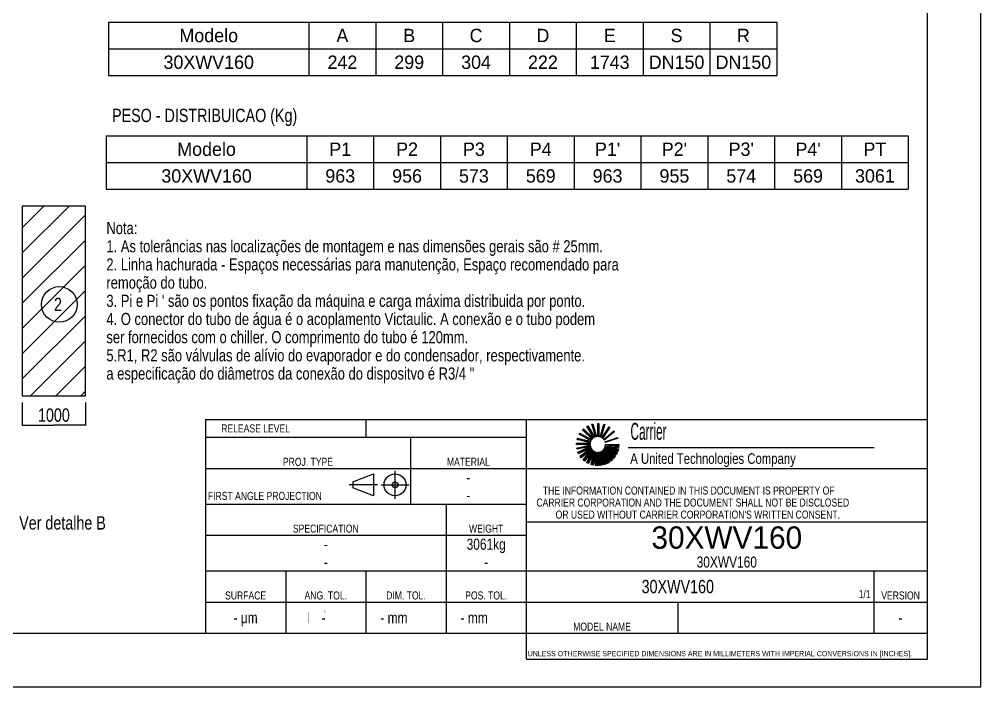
# Model space of a CAD drawing. Header units: millimetres. Extents: x 0 to 10500, y 0 to 7425.
# Drawn here: x 5105 to 10500, y 0 to 3746 of the extents above; entities that cross this region are included whole.
import ezdxf

# ---------------------------------------------------------------- set-up
doc = ezdxf.new("R2010")
doc.units = ezdxf.units.MM
doc.header["$LTSCALE"] = 577.5
doc.linetypes.add('CENTER', pattern=[0.6, 0.375, -0.075, 0.075, -0.075])
doc.layers.get('0').update_dxf_attribs({"linetype": 'CONTINUOUS'})
doc.layers.add('DEFAULT_1', color=7, linetype='CENTER')
doc.layers.add('NOTES3D', color=7, linetype='CONTINUOUS')
doc.styles.add('TEXTSTYLE_2', font='txt', dxfattribs={"width": 0.8})
doc.styles.add('TEXTSTYLE_3', font='txt')
doc.styles.add('TEXTSTYLE_4', font='txt', dxfattribs={"width": 0.521429})
doc.dimstyles.new('DIMSTYLE_1', dxfattribs={"dimtxt": 75, "dimasz": 3.5, "dimexe": 1.5, "dimexo": 1.5, "dimgap": 18.75, "dimtad": 1, "dimdec": 1, "dimtxsty": 'TEXTSTYLE_2', "dimblk": '_FILLED', "dimblk1": '_FILLED', "dimblk2": '_FILLED', "dimcen": 0.09, "dimadec": 1, "dimazin": 2, "dimtp": 0.1, "dimtm": 0.1, "dimtfac": 1, "dimtdec": 1, "dimtofl": 0, "dimtmove": 0, "dimatfit": 3, "dimldrblk": '_FILLED', "dimfxl": 1, "dimtolj": 1, "dimarcsym": 0})

# ---------------------------------------------------------------- blocks, each defined once
blk = doc.blocks.new('_FILLED')
at = {"color": 0, "linetype": 'ByBlock'}
blk.add_solid([(0, 0), (-1, 0.2), (-1, -0.2)], dxfattribs=at)
blk = doc.blocks.new('*D15')
at = {"color": 2, "linetype": 'Continuous', "transparency": 16777216}
for p, q in [((5122, 1595.6), (5122, 1487.3)), ((5476.8, 1595.6), (5476.8, 1487.3)), ((5122, 1487.3), (5122, 1467)), ((5122, 1468.5), (5299.4, 1468.5)), ((5476.8, 1468.5), (5299.4, 1468.5)), ((5476.8, 1487.3), (5476.8, 1467))]:
    blk.add_line(p, q, dxfattribs=at)
at = {"color": 2, "linetype": 'Continuous', "transparency": 16777216, "xscale": 3.5, "yscale": 3.5, "zscale": 3.5, "rotation": 180}
blk.add_blockref('_FILLED', (5122, 1468.5), dxfattribs=at)
at = {"color": 2, "linetype": 'Continuous', "transparency": 16777216, "xscale": 3.5, "yscale": 3.5, "zscale": 3.5}
blk.add_blockref('_FILLED', (5476.8, 1468.5), dxfattribs=at)
at = {"color": 2, "linetype": 'Continuous', "transparency": 16777216, "insert": (5299.4, 1562.3), "char_height": 75, "width": 240, "attachment_point": 2, "line_spacing_factor": 0.9, "style": 'TEXTSTYLE_2'}
blk.add_mtext('1000', dxfattribs=at)
blk = doc.blocks.new('*T30')
at = {"color": 2, "linetype": 'Continuous'}
for p, q in [((0, 0), (3750, 0)), ((0, 0), (0, -300)), ((1125, 0), (1125, -300)), ((1500, 0), (1500, -300)), ((1875, 0), (1875, -300)), ((2250, 0), (2250, -300)), ((2625, 0), (2625, -300)), ((3000, 0), (3000, -300)), ((3375, 0), (3375, -300)), ((3750, 0), (3750, -300)), ((0, -150), (3750, -150)), ((0, -300), (3750, -300))]:
    blk.add_line(p, q, dxfattribs=at)
at = {"color": 2, "linetype": 'Continuous', "char_height": 75, "attachment_point": 2, "line_spacing_factor": 0.9, "style": 'TEXTSTYLE_3'}
for s, insert, width in [('Modelo', (562.5, -37.5), 900), ('A', (1312.5, -37.5), 150), ('B', (1687.5, -37.5), 150), ('C', (2062.5, -37.5), 150), ('D', (2437.5, -37.5), 150), ('E', (2812.5, -37.5), 150), ('S', (3187.5, -37.5), 150), ('R', (3562.5, -37.5), 150), ('30XWV160', (562.5, -187.5), 1200), ('242', (1312.5, -187.5), 450), ('299', (1687.5, -187.5), 450), ('304', (2062.5, -187.5), 450), ('222', (2437.5, -187.5), 450), ('1743', (2812.5, -187.5), 600), ('DN150', (3187.5, -187.5), 750), ('DN150', (3562.5, -187.5), 750)]:
    blk.add_mtext(s, dxfattribs=dict(at, insert=insert, width=width))
blk = doc.blocks.new('*T31')
at = {"color": 2, "linetype": 'Continuous'}
for p, q in [((0, 0), (4500, 0)), ((0, 0), (0, -300)), ((1125, 0), (1125, -300)), ((1500, 0), (1500, -300)), ((1875, 0), (1875, -300)), ((2250, 0), (2250, -300)), ((2625, 0), (2625, -300)), ((3000, 0), (3000, -300)), ((3375, 0), (3375, -300)), ((3750, 0), (3750, -300)), ((4125, 0), (4125, -300)), ((4500, 0), (4500, -300)), ((0, -150), (4500, -150)), ((0, -300), (4500, -300))]:
    blk.add_line(p, q, dxfattribs=at)
at = {"color": 2, "linetype": 'Continuous', "char_height": 75, "attachment_point": 2, "line_spacing_factor": 0.9, "style": 'TEXTSTYLE_3'}
for s, insert, width in [('Modelo', (562.5, -37.5), 900), ('P1', (1312.5, -37.5), 300), ('P2', (1687.5, -37.5), 300), ('P3', (2062.5, -37.5), 300), ('P4', (2437.5, -37.5), 300), ("P1'", (2812.5, -37.5), 450), ("P2'", (3187.5, -37.5), 450), ("P3'", (3562.5, -37.5), 450), ("P4'", (3937.5, -37.5), 450), ('PT', (4312.5, -37.5), 300), ('30XWV160', (562.5, -187.5), 1200), ('963', (1312.5, -187.5), 450), ('956', (1687.5, -187.5), 450), ('573', (2062.5, -187.5), 450), ('569', (2437.5, -187.5), 450), ('963', (2812.5, -187.5), 450), ('955', (3187.5, -187.5), 450), ('574', (3562.5, -187.5), 450), ('569', (3937.5, -187.5), 450), ('3061', (4312.5, -187.5), 600)]:
    blk.add_mtext(s, dxfattribs=dict(at, insert=insert, width=width))

msp = doc.modelspace()

# ---------------------------------------------------------------- hatches: boundary and pattern name
at = {"linetype": 'Continuous'}
h = msp.add_hatch(dxfattribs=at)
h.set_pattern_fill('DXSEC_1', color=2, scale=100, angle=45, style=0, pattern_type=0)
h.set_pattern_definition([(45, (0, 0), (-70.7107, 70.7107), [])])
h.paths.add_polyline_path([(1037.39, 2628.27), (1366.23, 2628.27), (1366.23, 1840.77), (1037.39, 1840.77)])
h.paths.add_polyline_path([(1772.96, 1382.11), (4853.73, 1382.11), (4853.73, 1061.92), (1772.96, 1061.92)])
h.paths.add_polyline_path([(1777.29, 3108.55), (4860.22, 3108.55), (4860.22, 2740.77), (1777.29, 2740.77)])
h.paths.add_polyline_path([(2094.89, 6582.64), (4669.41, 6582.64), (4669.41, 6236.49), (2094.89, 6236.49)])
h.paths.add_polyline_path([(5476.81, 1633.07), (5476.81, 2697.5), (5122, 2697.5), (5122, 1633.07)])
for points in [[(8289.55, 1461.16), (8295.35, 1464.42), (8334.05, 1400.02)], [(8334.05, 1400.02), (8328.09, 1397.04), (8289.55, 1461.16)], [(8317.98, 1473.52), (8323.92, 1475.22), (8344.65, 1402.88)], [(8339.58, 1401.87), (8317.98, 1473.52), (8344.65, 1402.88)], [(8350.72, 1403.29), (8356.41, 1478.12), (8356.41, 1403.66)], [(8356.41, 1478.12), (8350.72, 1403.29), (8350.72, 1478.12)], [(8390.45, 1471.28), (8363.57, 1401.35), (8385.49, 1472.92)], [(8363.57, 1401.35), (8390.45, 1471.28), (8368.48, 1399.54)], [(8419.37, 1456.27), (8374.62, 1396.23), (8415.44, 1458.94)], [(8246.85, 1416.94), (8250.75, 1423.47), (8316.55, 1387)], [(8316.55, 1387), (8312.29, 1380.67), (8246.85, 1416.94)], [(8265.32, 1441.89), (8270.27, 1447.01), (8324.45, 1394.59)], [(8324.45, 1394.59), (8319.08, 1389.87), (8265.32, 1441.89)], [(8374.62, 1396.23), (8419.37, 1456.27), (8378.46, 1393.43)], [(8444.38, 1432.38), (8384.33, 1387.67), (8441.69, 1435.71)], [(8384.33, 1387.67), (8444.38, 1432.38), (8386.92, 1384.27)], [(8231.98, 1359.37), (8231.98, 1367.92), (8307.64, 1367.92)], [(8307.64, 1367.92), (8306.81, 1359.37), (8231.98, 1359.37)], [(8307.67, 1358.69), (8306.05, 1348.17), (8233.25, 1339.72)], [(8235.46, 1387.94), (8237.4, 1395.78), (8310.75, 1377.6)], [(8310.75, 1377.6), (8308.09, 1369.94), (8235.46, 1387.94)], [(8306.05, 1348.17), (8307.67, 1358.69), (8309.83, 1345.12)], [(8463.78, 1395.71), (8392.17, 1373.95), (8462.56, 1399.31)], [(8392.17, 1373.95), (8463.78, 1395.71), (8393.28, 1370.31)], [(8393.12, 1345.77), (8395.06, 1359.37), (8469.48, 1359.37)], [(8469.48, 1359.37), (8436.67, 1342.73), (8393.12, 1345.77)], [(8436.67, 1342.73), (8469.48, 1359.37), (8468.27, 1342.73)], [(8234.95, 1332.96), (8233.25, 1339.72), (8306.05, 1348.17)], [(8309.83, 1345.12), (8239.95, 1316.58), (8306.05, 1348.17)], [(8309.21, 1338.77), (8239.95, 1316.58), (8309.83, 1345.12)], [(8239.95, 1316.58), (8309.21, 1338.77), (8243.72, 1307.86)], [(8316.1, 1332.89), (8251.97, 1293.41), (8309.21, 1338.77)], [(8316.1, 1332.89), (8314.45, 1330.19), (8251.97, 1293.41)], [(8251.97, 1293.41), (8314.45, 1330.19), (8257.86, 1285.35)], [(8320.08, 1320.52), (8268.84, 1273.36), (8314.45, 1330.19)], [(8268.84, 1273.36), (8320.08, 1320.52), (8276.72, 1266.49)], [(8328.96, 1313.78), (8289.59, 1257.56), (8320.08, 1320.52)], [(8289.59, 1257.56), (8328.96, 1313.78), (8299.22, 1252.37)], [(8309.21, 1338.77), (8309.83, 1345.12), (8316.1, 1332.89)], [(8338.83, 1305.87), (8313.36, 1246.65), (8328.96, 1313.78)], [(8313.36, 1246.65), (8338.83, 1305.87), (8324.36, 1243.58)], [(8326.11, 1323.26), (8320.07, 1320.52), (8314.16, 1330.35)], [(8314.45, 1330.19), (8316.1, 1332.89), (8325.85, 1323.22)], [(8320.08, 1320.52), (8325.85, 1323.22), (8338.13, 1317.05)], [(8338.13, 1317.05), (8328.96, 1313.78), (8320.08, 1320.52)], [(8351.71, 1314.99), (8413.48, 1317.42), (8328.96, 1313.78)], [(8413.48, 1317.42), (8402.38, 1307.7), (8328.96, 1313.78)], [(8328.96, 1313.78), (8338.13, 1317.05), (8351.71, 1314.99)], [(8338.83, 1305.87), (8328.96, 1313.78), (8402.38, 1307.7)], [(8402.38, 1307.7), (8389.96, 1300.63), (8338.83, 1305.87)], [(8350.72, 1293.61), (8338.83, 1305.87), (8389.96, 1300.63)], [(8350.72, 1293.61), (8338.83, 1241.22), (8338.83, 1305.87)], [(8389.96, 1300.63), (8376.89, 1296.25), (8350.72, 1293.61)], [(8363.63, 1294.74), (8350.72, 1293.61), (8376.89, 1296.25)], [(8365.26, 1317.26), (8413.48, 1317.42), (8351.71, 1314.99)], [(8376.89, 1296.25), (8396.16, 1249.65), (8363.63, 1294.74)], [(8365.26, 1317.26), (8377.44, 1323.62), (8413.48, 1317.42)], [(8376.89, 1296.25), (8389.96, 1300.63), (8416.69, 1260.62)], [(8416.69, 1260.62), (8405.21, 1253.85), (8376.89, 1296.25)], [(8377.44, 1323.62), (8387.04, 1333.45), (8427.21, 1327.67)], [(8427.21, 1327.67), (8413.48, 1317.42), (8377.44, 1323.62)], [(8387.04, 1333.45), (8393.12, 1345.77), (8436.67, 1342.73)], [(8436.67, 1342.73), (8467.19, 1336.19), (8387.04, 1333.45)], [(8427.21, 1327.67), (8387.04, 1333.45), (8467.19, 1336.19)], [(8389.96, 1300.63), (8402.38, 1307.7), (8434.69, 1275.39)], [(8434.69, 1275.39), (8424.38, 1266.21), (8389.96, 1300.63)], [(8402.38, 1307.7), (8413.48, 1317.42), (8449.46, 1293.38)], [(8449.46, 1293.38), (8440.82, 1282.01), (8402.38, 1307.7)], [(8413.48, 1317.42), (8427.21, 1327.67), (8460.43, 1313.91)], [(8460.43, 1313.91), (8453.95, 1300.66), (8413.48, 1317.42)], [(8467.19, 1336.19), (8462.96, 1320.56), (8427.21, 1327.67)], [(8338.83, 1241.22), (8350.72, 1293.61), (8350.72, 1240.62)], [(8363.63, 1294.74), (8373.88, 1242.89), (8350.72, 1293.61)], [(8361.64, 1241.12), (8350.72, 1293.61), (8373.88, 1242.89)], [(8396.16, 1249.65), (8384.04, 1245.38), (8363.63, 1294.74)]]:
    msp.add_hatch(color=2, dxfattribs=at).paths.add_polyline_path(points)

# ---------------------------------------------------------------- linework, layer by layer
at = {"color": 7, "linetype": 'Continuous'}
for p, q in [((10500, 0), (10500, 7425)), ((10500, 0), (10500, 7425)), ((5476.81, 2697.5), (5122, 2697.5)), ((5122, 2697.5), (5122, 1633.07)), ((5476.81, 1633.07), (5476.81, 2697.5)), ((5122, 1633.07), (5476.81, 1633.07)), ((0, 0), (10500, 0)), ((0, 0), (10500, 0))]:
    msp.add_line(p, q, dxfattribs=at)
at = {"color": 2, "linetype": 'Continuous'}
for p, q in [((5476.81, 2697.5), (5122, 2697.5)), ((5122, 2697.5), (5122, 1633.07)), ((5476.81, 1633.07), (5476.81, 2697.5)), ((5122, 1633.07), (5476.81, 1633.07)), ((6150, 1500), (10200, 1500)), ((6150, 1500), (6150, 300)), ((7050, 1500), (7050, 1400)), ((7950, 1500), (7950, 300)), ((8289.55, 1461.16), (8295.35, 1464.42)), ((8289.55, 1461.16), (8295.35, 1464.42)), ((8334.05, 1400.02), (8289.55, 1461.16)), ((8334.05, 1400.02), (8289.55, 1461.16)), ((8289.55, 1461.16), (8334.05, 1400.02)), ((8328.09, 1397.04), (8289.55, 1461.16)), ((8328.09, 1397.04), (8289.55, 1461.16)), ((8295.35, 1464.42), (8334.05, 1400.02)), ((8295.35, 1464.42), (8334.05, 1400.02)), ((8317.98, 1473.52), (8323.92, 1475.22)), ((8317.98, 1473.52), (8323.92, 1475.22)), ((8317.98, 1473.52), (8344.65, 1402.88)), ((8339.58, 1401.87), (8317.98, 1473.52)), ((8344.65, 1402.88), (8317.98, 1473.52)), ((8344.65, 1402.88), (8317.98, 1473.52)), ((8339.58, 1401.87), (8317.98, 1473.52)), ((8323.92, 1475.22), (8344.65, 1402.88)), ((8323.92, 1475.22), (8344.65, 1402.88)), ((8350.72, 1403.29), (8356.41, 1478.12)), ((8350.72, 1478.12), (8356.41, 1478.12)), ((8350.72, 1478.12), (8356.41, 1478.12)), ((8350.72, 1403.29), (8350.72, 1478.12)), ((8356.41, 1478.12), (8350.72, 1403.29)), ((8350.72, 1403.29), (8350.72, 1478.12)), ((8356.41, 1478.12), (8350.72, 1403.29)), ((8356.41, 1478.12), (8356.41, 1403.66)), ((8356.41, 1478.12), (8356.41, 1403.66)), ((8363.57, 1401.35), (8385.49, 1472.92)), ((8363.57, 1401.35), (8385.49, 1472.92)), ((8390.45, 1471.28), (8363.57, 1401.35)), ((8363.57, 1401.35), (8390.45, 1471.28)), ((8390.45, 1471.28), (8363.57, 1401.35)), ((8390.45, 1471.28), (8368.48, 1399.54)), ((8390.45, 1471.28), (8368.48, 1399.54)), ((8374.62, 1396.23), (8415.44, 1458.94)), ((8374.62, 1396.23), (8415.44, 1458.94)), ((8385.49, 1472.92), (8390.45, 1471.28)), ((8385.49, 1472.92), (8390.45, 1471.28)), ((8415.44, 1458.94), (8419.37, 1456.27)), ((8415.44, 1458.94), (8419.37, 1456.27)), ((8246.85, 1416.94), (8250.75, 1423.47)), ((8246.85, 1416.94), (8250.75, 1423.47)), ((8316.55, 1387), (8246.85, 1416.94)), ((8316.55, 1387), (8246.85, 1416.94)), ((8246.85, 1416.94), (8316.55, 1387)), ((8312.29, 1380.67), (8246.85, 1416.94)), ((8312.29, 1380.67), (8246.85, 1416.94)), ((8250.75, 1423.47), (8316.55, 1387)), ((8250.75, 1423.47), (8316.55, 1387)), ((8265.32, 1441.89), (8270.27, 1447.01)), ((8265.32, 1441.89), (8270.27, 1447.01)), ((8324.45, 1394.59), (8265.32, 1441.89)), ((8324.45, 1394.59), (8265.32, 1441.89)), ((8265.32, 1441.89), (8324.45, 1394.59)), ((8319.08, 1389.87), (8265.32, 1441.89)), ((8319.08, 1389.87), (8265.32, 1441.89)), ((8270.27, 1447.01), (8324.45, 1394.59)), ((8270.27, 1447.01), (8324.45, 1394.59)), ((8344.65, 1402.88), (8339.58, 1401.87)), ((8344.65, 1402.88), (8339.58, 1401.87)), ((8356.41, 1403.66), (8350.72, 1403.29)), ((8356.41, 1403.66), (8350.72, 1403.29)), ((8419.37, 1456.27), (8374.62, 1396.23)), ((8374.62, 1396.23), (8419.37, 1456.27)), ((8419.37, 1456.27), (8374.62, 1396.23)), ((8419.37, 1456.27), (8378.46, 1393.43)), ((8419.37, 1456.27), (8378.46, 1393.43)), ((8384.33, 1387.67), (8441.69, 1435.71)), ((8384.33, 1387.67), (8441.69, 1435.71)), ((8444.38, 1432.38), (8384.33, 1387.67)), ((8384.33, 1387.67), (8444.38, 1432.38)), ((8444.38, 1432.38), (8384.33, 1387.67)), ((8444.38, 1432.38), (8386.92, 1384.27)), ((8444.38, 1432.38), (8386.92, 1384.27)), ((8441.69, 1435.71), (8444.38, 1432.38)), ((8441.69, 1435.71), (8444.38, 1432.38)), ((6150, 1400), (7950, 1400)), ((7300, 1400), (7300, 1025)), ((8307.64, 1367.92), (8231.98, 1359.37)), ((8307.64, 1367.92), (8231.98, 1359.37)), ((8231.98, 1367.92), (8307.64, 1367.92)), ((8231.98, 1359.37), (8231.98, 1367.92)), ((8231.98, 1359.37), (8307.64, 1367.92)), ((8231.98, 1367.92), (8307.64, 1367.92)), ((8231.98, 1359.37), (8231.98, 1367.92)), ((8306.81, 1359.37), (8231.98, 1359.37)), ((8306.81, 1359.37), (8231.98, 1359.37)), ((8233.25, 1339.72), (8307.67, 1358.69)), ((8233.25, 1339.72), (8307.67, 1358.69)), ((8235.46, 1387.94), (8237.4, 1395.78)), ((8235.46, 1387.94), (8237.4, 1395.78)), ((8310.75, 1377.6), (8235.46, 1387.94)), ((8310.75, 1377.6), (8235.46, 1387.94)), ((8235.46, 1387.94), (8310.75, 1377.6)), ((8308.09, 1369.94), (8235.46, 1387.94)), ((8308.09, 1369.94), (8235.46, 1387.94)), ((8237.4, 1395.78), (8310.75, 1377.6)), ((8237.4, 1395.78), (8310.75, 1377.6)), ((8307.67, 1358.69), (8306.05, 1348.17)), ((8306.05, 1348.17), (8307.67, 1358.69)), ((8307.67, 1358.69), (8306.05, 1348.17)), ((8307.64, 1367.92), (8306.81, 1359.37)), ((8307.64, 1367.92), (8306.81, 1359.37)), ((8307.67, 1358.69), (8309.83, 1345.12)), ((8307.67, 1358.69), (8309.83, 1345.12)), ((8310.75, 1377.6), (8308.09, 1369.94)), ((8310.75, 1377.6), (8308.09, 1369.94)), ((8316.55, 1387), (8312.29, 1380.67)), ((8316.55, 1387), (8312.29, 1380.67)), ((8324.45, 1394.59), (8319.08, 1389.87)), ((8324.45, 1394.59), (8319.08, 1389.87)), ((8334.05, 1400.02), (8328.09, 1397.04)), ((8334.05, 1400.02), (8328.09, 1397.04)), ((8368.48, 1399.54), (8363.57, 1401.35)), ((8368.48, 1399.54), (8363.57, 1401.35)), ((8378.46, 1393.43), (8374.62, 1396.23)), ((8378.46, 1393.43), (8374.62, 1396.23)), ((8386.92, 1384.27), (8384.33, 1387.67)), ((8386.92, 1384.27), (8384.33, 1387.67)), ((8392.17, 1373.95), (8462.56, 1399.31)), ((8392.17, 1373.95), (8462.56, 1399.31)), ((8463.78, 1395.71), (8392.17, 1373.95)), ((8392.17, 1373.95), (8463.78, 1395.71)), ((8463.78, 1395.71), (8392.17, 1373.95)), ((8393.28, 1370.31), (8392.17, 1373.95)), ((8393.28, 1370.31), (8392.17, 1373.95)), ((8469.48, 1359.37), (8393.12, 1345.77)), ((8469.48, 1359.37), (8393.12, 1345.77)), ((8393.12, 1345.77), (8395.06, 1359.37)), ((8393.12, 1345.77), (8469.48, 1359.37)), ((8393.12, 1345.77), (8395.06, 1359.37)), ((8463.78, 1395.71), (8393.28, 1370.31)), ((8463.78, 1395.71), (8393.28, 1370.31)), ((8395.06, 1359.37), (8469.48, 1359.37)), ((8395.06, 1359.37), (8469.48, 1359.37)), ((8395.09, 1359.37), (8469.48, 1359.37)), ((8469.48, 1359.37), (8436.67, 1342.73)), ((8436.67, 1342.73), (8469.48, 1359.37)), ((8469.48, 1359.37), (8436.67, 1342.73)), ((8462.56, 1399.31), (8463.78, 1395.71)), ((8462.56, 1399.31), (8463.78, 1395.71)), ((8469.48, 1359.37), (8468.27, 1342.73)), ((8469.48, 1359.37), (8468.27, 1342.73)), ((8306.05, 1348.17), (8233.25, 1339.72)), ((8233.25, 1339.72), (8306.05, 1348.17)), ((8306.05, 1348.17), (8233.25, 1339.72)), ((8234.95, 1332.96), (8233.25, 1339.72)), ((8234.95, 1332.96), (8233.25, 1339.72)), ((8306.05, 1348.17), (8234.95, 1332.96)), ((8306.05, 1348.17), (8234.95, 1332.96)), ((8239.95, 1316.58), (8306.05, 1348.17)), ((8239.95, 1316.58), (8306.05, 1348.17)), ((8309.83, 1345.12), (8239.95, 1316.58)), ((8239.95, 1316.58), (8309.83, 1345.12)), ((8309.83, 1345.12), (8239.95, 1316.58)), ((8239.95, 1316.58), (8309.21, 1338.77)), ((8309.21, 1338.77), (8239.95, 1316.58)), ((8309.21, 1338.77), (8239.95, 1316.58)), ((8243.72, 1307.86), (8239.95, 1316.58)), ((8243.72, 1307.86), (8239.95, 1316.58)), ((8309.21, 1338.77), (8243.72, 1307.86)), ((8309.21, 1338.77), (8243.72, 1307.86)), ((8251.97, 1293.41), (8309.21, 1338.77)), ((8251.97, 1293.41), (8309.21, 1338.77)), ((8316.1, 1332.89), (8251.97, 1293.41)), ((8316.1, 1332.89), (8251.97, 1293.41)), ((8251.97, 1293.41), (8316.1, 1332.89)), ((8251.97, 1293.41), (8314.45, 1330.19)), ((8314.45, 1330.19), (8251.97, 1293.41)), ((8314.45, 1330.19), (8251.97, 1293.41)), ((8314.45, 1330.19), (8257.86, 1285.35)), ((8314.45, 1330.19), (8257.86, 1285.35)), ((8268.84, 1273.36), (8314.45, 1330.19)), ((8268.84, 1273.36), (8314.45, 1330.19)), ((8268.84, 1273.36), (8320.08, 1320.52)), ((8320.08, 1320.52), (8268.84, 1273.36)), ((8320.08, 1320.52), (8268.84, 1273.36)), ((8320.08, 1320.52), (8276.72, 1266.49)), ((8320.08, 1320.52), (8276.72, 1266.49)), ((8289.59, 1257.56), (8320.08, 1320.52)), ((8289.59, 1257.56), (8320.08, 1320.52)), ((8289.59, 1257.56), (8328.96, 1313.78)), ((8328.96, 1313.78), (8289.59, 1257.56)), ((8328.96, 1313.78), (8289.59, 1257.56)), ((8328.96, 1313.78), (8299.22, 1252.37)), ((8328.96, 1313.78), (8299.22, 1252.37)), ((8309.83, 1345.12), (8306.05, 1348.17)), ((8309.83, 1345.12), (8306.05, 1348.17)), ((8306.05, 1348.17), (8309.83, 1345.12)), ((8309.21, 1338.77), (8309.83, 1345.12)), ((8309.83, 1345.12), (8309.21, 1338.77)), ((8309.83, 1345.12), (8309.21, 1338.77)), ((8316.1, 1332.89), (8309.21, 1338.77)), ((8316.1, 1332.89), (8309.21, 1338.77)), ((8309.21, 1338.77), (8316.1, 1332.89)), ((8309.83, 1345.12), (8316.1, 1332.89)), ((8309.83, 1345.12), (8316.1, 1332.89)), ((8313.36, 1246.65), (8328.96, 1313.78)), ((8313.36, 1246.65), (8328.96, 1313.78)), ((8313.36, 1246.65), (8338.83, 1305.87)), ((8338.83, 1305.87), (8313.36, 1246.65)), ((8338.83, 1305.87), (8313.36, 1246.65)), ((8314.16, 1330.35), (8326.11, 1323.26)), ((8320.07, 1320.52), (8314.16, 1330.35)), ((8314.45, 1330.19), (8316.1, 1332.89)), ((8316.1, 1332.89), (8314.45, 1330.19)), ((8316.1, 1332.89), (8314.45, 1330.19)), ((8325.85, 1323.22), (8314.45, 1330.19)), ((8325.85, 1323.22), (8314.45, 1330.19)), ((8320.08, 1320.52), (8314.45, 1330.19)), ((8314.45, 1330.19), (8320.08, 1320.52)), ((8316.1, 1332.89), (8325.85, 1323.22)), ((8316.1, 1332.89), (8325.85, 1323.22)), ((8326.11, 1323.26), (8320.07, 1320.52)), ((8320.08, 1320.52), (8325.85, 1323.22)), ((8325.85, 1323.22), (8320.08, 1320.52)), ((8338.13, 1317.05), (8320.08, 1320.52)), ((8338.13, 1317.05), (8320.08, 1320.52)), ((8320.08, 1320.52), (8338.13, 1317.05)), ((8328.96, 1313.78), (8320.08, 1320.52)), ((8328.96, 1313.78), (8320.08, 1320.52)), ((8320.08, 1320.52), (8328.96, 1313.78)), ((8338.83, 1305.87), (8324.36, 1243.58)), ((8338.83, 1305.87), (8324.36, 1243.58)), ((8325.85, 1323.22), (8338.13, 1317.05)), ((8325.85, 1323.22), (8338.13, 1317.05)), ((8413.48, 1317.42), (8328.96, 1313.78)), ((8413.48, 1317.42), (8328.96, 1313.78)), ((8328.96, 1313.78), (8413.48, 1317.42)), ((8328.96, 1313.78), (8338.13, 1317.05)), ((8338.13, 1317.05), (8328.96, 1313.78)), ((8338.13, 1317.05), (8328.96, 1313.78)), ((8351.71, 1314.99), (8328.96, 1313.78)), ((8351.71, 1314.99), (8328.96, 1313.78)), ((8328.96, 1313.78), (8351.71, 1314.99)), ((8402.38, 1307.7), (8328.96, 1313.78)), ((8328.96, 1313.78), (8402.38, 1307.7)), ((8338.83, 1305.87), (8328.96, 1313.78)), ((8402.38, 1307.7), (8328.96, 1313.78)), ((8338.83, 1305.87), (8328.96, 1313.78)), ((8328.96, 1313.78), (8338.83, 1305.87)), ((8338.13, 1317.05), (8351.71, 1314.99)), ((8338.13, 1317.05), (8351.71, 1314.99)), ((8402.38, 1307.7), (8338.83, 1305.87)), ((8402.38, 1307.7), (8338.83, 1305.87)), ((8338.83, 1305.87), (8402.38, 1307.7)), ((8338.83, 1305.87), (8389.96, 1300.63)), ((8350.72, 1293.61), (8338.83, 1305.87)), ((8389.96, 1300.63), (8338.83, 1305.87)), ((8389.96, 1300.63), (8338.83, 1305.87)), ((8350.72, 1293.61), (8338.83, 1305.87)), ((8338.83, 1305.87), (8350.72, 1293.61)), ((8338.83, 1241.22), (8338.83, 1305.87)), ((8338.83, 1241.22), (8338.83, 1305.87)), ((8389.96, 1300.63), (8350.72, 1293.61)), ((8389.96, 1300.63), (8350.72, 1293.61)), ((8350.72, 1293.61), (8389.96, 1300.63)), ((8376.89, 1296.25), (8350.72, 1293.61)), ((8350.72, 1293.61), (8376.89, 1296.25)), ((8376.89, 1296.25), (8350.72, 1293.61)), ((8413.48, 1317.42), (8351.71, 1314.99)), ((8351.71, 1314.99), (8413.48, 1317.42)), ((8413.48, 1317.42), (8351.71, 1314.99)), ((8351.71, 1314.99), (8365.26, 1317.26)), ((8351.71, 1314.99), (8365.26, 1317.26)), ((8376.89, 1296.25), (8363.63, 1294.74)), ((8376.89, 1296.25), (8363.63, 1294.74)), ((8363.63, 1294.74), (8376.89, 1296.25)), ((8365.26, 1317.26), (8377.44, 1323.62)), ((8365.26, 1317.26), (8377.44, 1323.62)), ((8365.26, 1317.26), (8413.48, 1317.42)), ((8413.48, 1317.42), (8365.26, 1317.26)), ((8413.48, 1317.42), (8365.26, 1317.26)), ((8389.96, 1300.63), (8376.89, 1296.25)), ((8376.89, 1296.25), (8389.96, 1300.63)), ((8389.96, 1300.63), (8376.89, 1296.25)), ((8376.89, 1296.25), (8396.16, 1249.65)), ((8416.69, 1260.62), (8376.89, 1296.25)), ((8416.69, 1260.62), (8376.89, 1296.25)), ((8376.89, 1296.25), (8416.69, 1260.62)), ((8405.21, 1253.85), (8376.89, 1296.25)), ((8405.21, 1253.85), (8376.89, 1296.25)), ((8376.89, 1296.25), (8396.16, 1249.65)), ((8377.44, 1323.62), (8387.04, 1333.45)), ((8377.44, 1323.62), (8387.04, 1333.45)), ((8427.21, 1327.67), (8377.44, 1323.62)), ((8427.21, 1327.67), (8377.44, 1323.62)), ((8377.44, 1323.62), (8427.21, 1327.67)), ((8413.48, 1317.42), (8377.44, 1323.62)), ((8377.44, 1323.62), (8413.48, 1317.42)), ((8413.48, 1317.42), (8377.44, 1323.62)), ((8387.04, 1333.45), (8393.12, 1345.77)), ((8387.04, 1333.45), (8393.12, 1345.77)), ((8436.67, 1342.73), (8387.04, 1333.45)), ((8436.67, 1342.73), (8387.04, 1333.45)), ((8387.04, 1333.45), (8436.67, 1342.73)), ((8387.04, 1333.45), (8467.19, 1336.19)), ((8467.19, 1336.19), (8387.04, 1333.45)), ((8467.19, 1336.19), (8387.04, 1333.45)), ((8427.21, 1327.67), (8387.04, 1333.45)), ((8387.04, 1333.45), (8427.21, 1327.67)), ((8427.21, 1327.67), (8387.04, 1333.45)), ((8402.38, 1307.7), (8389.96, 1300.63)), ((8389.96, 1300.63), (8402.38, 1307.7)), ((8402.38, 1307.7), (8389.96, 1300.63)), ((8434.69, 1275.39), (8389.96, 1300.63)), ((8434.69, 1275.39), (8389.96, 1300.63)), ((8389.96, 1300.63), (8434.69, 1275.39)), ((8424.38, 1266.21), (8389.96, 1300.63)), ((8389.96, 1300.63), (8416.69, 1260.62)), ((8424.38, 1266.21), (8389.96, 1300.63)), ((8389.96, 1300.63), (8416.69, 1260.62)), ((8393.12, 1345.77), (8436.67, 1342.73)), ((8436.67, 1342.73), (8393.12, 1345.77)), ((8436.67, 1342.73), (8393.12, 1345.77)), ((8413.48, 1317.42), (8402.38, 1307.7)), ((8402.38, 1307.7), (8413.48, 1317.42)), ((8413.48, 1317.42), (8402.38, 1307.7)), ((8449.46, 1293.38), (8402.38, 1307.7)), ((8449.46, 1293.38), (8402.38, 1307.7)), ((8402.38, 1307.7), (8449.46, 1293.38)), ((8440.82, 1282.01), (8402.38, 1307.7)), ((8402.38, 1307.7), (8434.69, 1275.39)), ((8440.82, 1282.01), (8402.38, 1307.7)), ((8402.38, 1307.7), (8434.69, 1275.39)), ((8427.21, 1327.67), (8413.48, 1317.42)), ((8413.48, 1317.42), (8427.21, 1327.67)), ((8427.21, 1327.67), (8413.48, 1317.42)), ((8460.43, 1313.91), (8413.48, 1317.42)), ((8460.43, 1313.91), (8413.48, 1317.42)), ((8413.48, 1317.42), (8460.43, 1313.91)), ((8453.95, 1300.66), (8413.48, 1317.42)), ((8413.48, 1317.42), (8449.46, 1293.38)), ((8453.95, 1300.66), (8413.48, 1317.42)), ((8413.48, 1317.42), (8449.46, 1293.38)), ((8467.19, 1336.19), (8427.21, 1327.67)), ((8467.19, 1336.19), (8427.21, 1327.67)), ((8427.21, 1327.67), (8467.19, 1336.19)), ((8462.96, 1320.56), (8427.21, 1327.67)), ((8427.21, 1327.67), (8460.43, 1313.91)), ((8462.96, 1320.56), (8427.21, 1327.67)), ((8427.21, 1327.67), (8460.43, 1313.91)), ((8436.67, 1342.73), (8467.19, 1336.19)), ((8468.27, 1342.73), (8436.67, 1342.73)), ((8468.27, 1342.73), (8436.67, 1342.73)), ((8436.67, 1342.73), (8467.19, 1336.19)), ((8460.43, 1313.91), (8453.95, 1300.66)), ((8460.43, 1313.91), (8453.95, 1300.66)), ((8467.19, 1336.19), (8462.96, 1320.56)), ((8467.19, 1336.19), (8462.96, 1320.56)), ((8521.57, 1343.19), (9901.56, 1343.19)), ((8257.86, 1285.35), (8251.97, 1293.41)), ((8257.86, 1285.35), (8251.97, 1293.41)), ((8276.72, 1266.49), (8268.84, 1273.36)), ((8276.72, 1266.49), (8268.84, 1273.36)), ((8299.22, 1252.37), (8289.59, 1257.56)), ((8299.22, 1252.37), (8289.59, 1257.56)), ((8324.36, 1243.58), (8313.36, 1246.65)), ((8324.36, 1243.58), (8313.36, 1246.65)), ((8338.83, 1241.22), (8350.72, 1293.61)), ((8350.72, 1293.61), (8338.83, 1241.22)), ((8350.72, 1293.61), (8338.83, 1241.22)), ((8350.72, 1240.62), (8338.83, 1241.22)), ((8350.72, 1240.62), (8338.83, 1241.22)), ((8363.63, 1294.74), (8350.72, 1293.61)), ((8363.63, 1294.74), (8350.72, 1293.61)), ((8350.72, 1293.61), (8363.63, 1294.74)), ((8350.72, 1293.61), (8373.88, 1242.89)), ((8361.64, 1241.12), (8350.72, 1293.61)), ((8373.88, 1242.89), (8350.72, 1293.61)), ((8350.72, 1293.61), (8350.72, 1240.62)), ((8373.88, 1242.89), (8350.72, 1293.61)), ((8361.64, 1241.12), (8350.72, 1293.61)), ((8350.72, 1293.61), (8350.72, 1240.62)), ((8373.88, 1242.89), (8361.64, 1241.12)), ((8373.88, 1242.89), (8361.64, 1241.12)), ((8396.16, 1249.65), (8363.63, 1294.74)), ((8363.63, 1294.74), (8373.88, 1242.89)), ((8396.16, 1249.65), (8363.63, 1294.74)), ((8363.63, 1294.74), (8396.16, 1249.65)), ((8384.04, 1245.38), (8363.63, 1294.74)), ((8384.04, 1245.38), (8363.63, 1294.74)), ((8363.63, 1294.74), (8373.88, 1242.89)), ((8396.16, 1249.65), (8384.04, 1245.38)), ((8396.16, 1249.65), (8384.04, 1245.38)), ((8416.69, 1260.62), (8405.21, 1253.85)), ((8416.69, 1260.62), (8405.21, 1253.85)), ((8434.69, 1275.39), (8424.38, 1266.21)), ((8434.69, 1275.39), (8424.38, 1266.21)), ((8449.46, 1293.38), (8440.82, 1282.01)), ((8449.46, 1293.38), (8440.82, 1282.01)), ((6150, 1225), (10200, 1225)), ((6977.15, 1149.6), (7093.51, 1194.92)), ((7093.51, 1194.92), (7093.51, 1071.8)), ((6977.15, 1149.6), (6977.15, 1117.12)), ((7093.51, 1071.8), (6977.15, 1117.12)), ((6150, 1025), (7950, 1025)), ((7500, 1025), (7500, 300)), ((7950, 925), (10200, 925)), ((6150, 850), (7950, 850)), ((6150, 650), (10200, 650)), ((6600, 650), (6600, 300)), ((7050, 650), (7050, 300)), ((9900, 650), (9900, 300)), ((6150, 475), (10200, 475)), ((8800, 475), (8800, 300))]:
    msp.add_line(p, q, dxfattribs=at)
at = {"color": 7, "linetype": 'Continuous', "const_width": 7.5}
for points in [[(10200, 7125), (10200, 154.19)], [(300, 300), (10200, 300)], [(7950, 154.19), (7950, 300)], [(10200, 154.19), (7950, 154.19)]]:
    msp.add_lwpolyline(points, dxfattribs=at)
at = {"color": 2, "linetype": 'Continuous', "const_width": 0.35}
for points in [[(6819.79, 429.17), (6819.79, 418.75), (6825, 413.54), (6835.42, 413.54), (6840.63, 418.75), (6840.63, 429.17), (6835.42, 434.38), (6825, 434.38), (6819.79, 429.17)], [(6696.87, 387.5), (6759.38, 387.5)], [(6728.12, 418.75), (6728.12, 356.25)], [(7038.54, 387.5), (7101.04, 387.5)], [(7069.79, 418.75), (7069.79, 356.25)], [(7488.54, 387.5), (7551.04, 387.5)], [(7519.79, 418.75), (7519.79, 356.25)], [(6696.87, 356.25), (6759.38, 356.25)], [(7038.54, 356.25), (7101.04, 356.25)], [(7488.54, 356.25), (7551.04, 356.25)]]:
    msp.add_lwpolyline(points, dxfattribs=at)
at = {"color": 2, "linetype": 'Continuous'}
for radius in [61.65, 16.44]:
    msp.add_circle((7213.87, 1133.36), radius, dxfattribs=at)
msp.add_arc((8351.37, 1358.69), 43.7, 180, 0.89152, dxfattribs=at)
at = {"layer": 'DEFAULT_1', "color": 2, "linetype": 'CENTER'}
for p, q in [((7213.87, 1054.89), (7213.87, 1211.83)), ((7114.9, 1133.36), (6956.26, 1133.36)), ((7135.4, 1133.36), (7292.33, 1133.36))]:
    msp.add_line(p, q, dxfattribs=at)
at = {"layer": 'NOTES3D', "color": 2, "linetype": 'Continuous'}
msp.add_circle((5330.1, 2145.84), 100, dxfattribs=at)

# ---------------------------------------------------------------- block references
for name, p in [('*T30', (5605.72, 3730.21)), ('*T31', (5593.56, 3091.94))]:
    msp.add_blockref(name, p)

# ---------------------------------------------------------------- texts
at = {"color": 2, "linetype": 'Continuous', "line_spacing_factor": 0.9}
for s, insert, char_height, width, attachment_point, style in [(' RELEASE LEVEL', (6424.62, 1472.5), 45, 504, 2, 'TEXTSTYLE_2'), ('Carrier', (8534.56, 1481.07), 95.028, 346.8524, 1, 'TEXTSTYLE_4'), ('A United Technologies Company', (8533.18, 1310.52), 59.3925, 1377.9068, 1, 'TEXTSTYLE_2'), ('PROJ. TYPE', (6725, 1285), 45, 360, 2, 'TEXTSTYLE_2'), ('MATERIAL', (7625, 1285), 45, 288, 2, 'TEXTSTYLE_2'), ('-', (7625, 1206.25), 62.5, 50, 2, 'TEXTSTYLE_2'), ('FIRST ANGLE PROJECTION', (6163.67, 1093.77), 45, 792, 1, 'TEXTSTYLE_2'), ('THE INFORMATION CONTAINED IN THIS DOCUMENT IS PROPERTY OF ', (8042.84, 1123.9), 45, 2088, 1, 'TEXTSTYLE_2'), ('-', (7625, 1106.25), 62.5, 50, 2, 'TEXTSTYLE_2'), ('CARRIER CORPORATION AND THE DOCUMENT SHALL NOT BE DISCLOSED ', (8006.84, 1056.4), 45, 2160, 1, 'TEXTSTYLE_2'), ("OR USED WITHOUT CARRIER CORPORATION'S WRITTEN CONSENT.", (8114.84, 988.9), 45, 1944, 1, 'TEXTSTYLE_2'), ('SPECIFICATION', (6825, 910), 45, 468, 2, 'TEXTSTYLE_2'), ('WEIGHT', (7725, 910), 45, 216, 2, 'TEXTSTYLE_2'), ('30XWV160 ', (9075, 900), 125, 1125, 2, 'TEXTSTYLE_3'), ('3061kg', (7725, 831.25), 62.5, 300, 2, 'TEXTSTYLE_2'), ('-', (6825, 831.25), 62.5, 50, 2, 'TEXTSTYLE_2'), ('30XWV160', (9075, 731.25), 62.5, 400, 2, 'TEXTSTYLE_2'), ('-', (6825, 731.25), 62.5, 50, 2, 'TEXTSTYLE_2'), ('-', (7725, 731.25), 62.5, 50, 2, 'TEXTSTYLE_2'), ('30XWV160', (8800, 600), 75, 480, 2, 'TEXTSTYLE_2'), ('1/1', (9882, 542.5), 45, 108, 3, 'TEXTSTYLE_2'), ('SURFACE', (6375, 535), 45, 252, 2, 'TEXTSTYLE_2'), ('ANG. TOL.', (6825, 535), 45, 324, 2, 'TEXTSTYLE_2'), ('DIM. TOL.', (7275, 535), 45, 324, 2, 'TEXTSTYLE_2'), ('POS. TOL.', (7725, 535), 45, 324, 2, 'TEXTSTYLE_2'), ('VERSION', (10050, 535), 45, 252, 2, 'TEXTSTYLE_2'), ('- μm', (6375, 418.75), 62.5, 235.9375, 2, 'TEXTSTYLE_2'), ('{\\ftxt.shx;\\W1.166667;\\H62.500000; }-{\\ftxt.shx;\\W0.666667;\\H62.500000; }', (6779.17, 418.75), 62.5, 164.5833, 2, 'TEXTSTYLE_2'), ('{\\ftxt.shx;\\W1.166667;\\H62.500000; }- mm', (7175, 418.75), 62.5, 272.9167, 2, 'TEXTSTYLE_2'), ('{\\ftxt.shx;\\W1.166667;\\H62.500000; }- mm', (7625, 418.75), 62.5, 272.9167, 2, 'TEXTSTYLE_2'), ('-', (10050, 418.75), 62.5, 50, 2, 'TEXTSTYLE_2'), ('MODEL NAME', (8375, 360), 45, 360, 2, 'TEXTSTYLE_2'), ('UNLESS OTHERWISE SPECIFIED DIMENSIONS ARE IN MILLIMETERS WITH IMPERIAL CONVERSIONS IN [INCHES].', (7957.73, 200.96), 29.5, 2242, 1, 'TEXTSTYLE_2')]:
    msp.add_mtext(s, dxfattribs=dict(at, insert=insert, char_height=char_height, width=width, attachment_point=attachment_point, style=style))
at = {"layer": 'NOTES3D', "color": 2, "linetype": 'Continuous', "attachment_point": 1, "line_spacing_factor": 0.9, "style": 'TEXTSTYLE_2'}
for s, insert, char_height, width in [('PESO - DISTRIBUICAO (Kg)', (5626.05, 3244.21), 75, 1440), ('Nota:\\P1. As tolerâncias nas localizações de montagem e nas dimensões gerais são # 25mm.\\P2. Linha hachurada - Espaços necessárias para manutenção, Espaço recomendado para \\Premoção do tubo.\\P3. Pi e Pi \' são os pontos fixação da máquina e carga máxima distribuida por ponto.\\P4. O conector do tubo de água é o acoplamento Victaulic. A conexão e o tubo podem \\Pser fornecidos com o chiller. O comprimento do tubo é 120mm.\\P5.R1, R2 são válvulas de alívio do evaporador e do condensador, respectivamente.\\Pa especificação do diâmetros da conexão do dispositvo é R3/4 "', (5593.94, 2608.29), 68, 4515.2), ('2', (5300.1, 2183.34), 75, 60), ('Ver detalhe B', (5104.79, 957.28), 75, 780)]:
    msp.add_mtext(s, dxfattribs=dict(at, insert=insert, char_height=char_height, width=width))

# ---------------------------------------------------------------- dimensions: what is measured, and where the dimension line sits
at = {"color": 2, "linetype": 'Continuous'}
dim = msp.add_linear_dim(base=(5476.81, 1468.54), p1=(5122, 1597.07), p2=(5476.81, 1597.07), text='1000', dimstyle='DIMSTYLE_1', dxfattribs=at)
dim.commit()
dim.dimension.update_dxf_attribs({"geometry": '*D15', "text_midpoint": (5299.41, 1468.54), "dimtype": 160})

doc.saveas('drawing.dxf')
